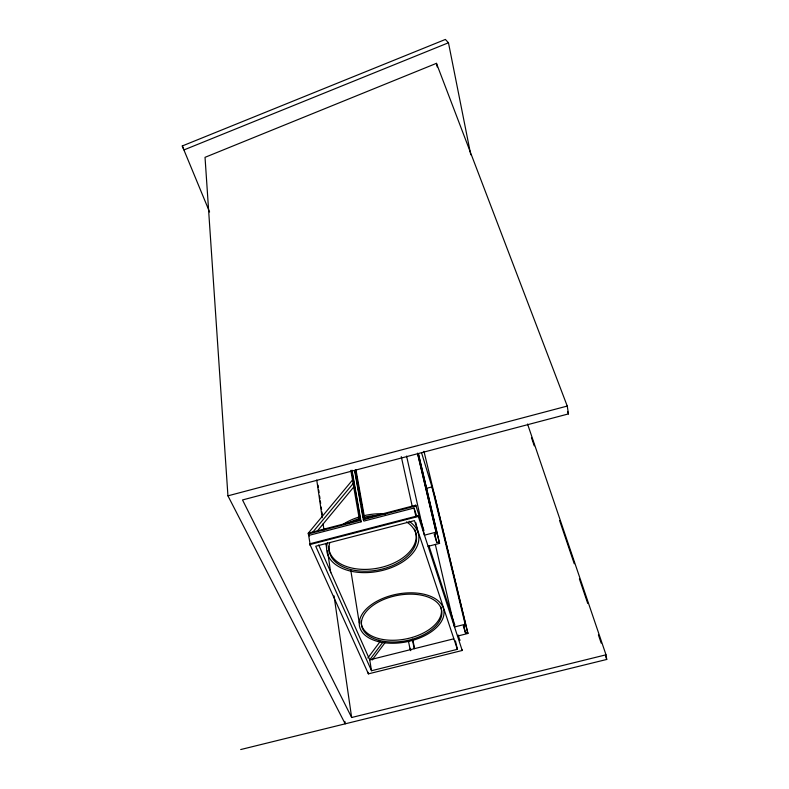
<?xml version="1.0" encoding="UTF-8"?>
<svg xmlns="http://www.w3.org/2000/svg" width="789" height="789" viewBox="0 0 789 789"><rect width="100%" height="100%" fill="white"/><g stroke="black" fill="none" stroke-linecap="round" stroke-linejoin="round"><path stroke-width="1.18" d="M382.872 642.226L369.725 659.851L371.52 670.739L457.383 649.327L455.45 640.934M372.122 660.018L385.229 642.414M367.871 657.947L380.19 641.467M312.908 531.993L353.117 483.539L353.857 485.472M317.306 531.027L354.222 486.438M352.505 480.018L308.272 533.196L310.304 545.268L309.663 543.848L418.081 515.71L462.216 650.481L368.414 673.865L309.663 543.848M209.578 211.985L182.269 145.965L445.371 39.45L448.468 42.764L470.757 154.762M448.468 42.764L184.015 149.9L182.269 145.965M527.555 424.038L606.011 654.811L351.647 717.507L242.519 499.95L568.465 413.909L567.252 406.069L436.465 63.337L205.032 157.327L227.942 495.837L345.197 723.829L344.862 721.393M227.942 495.837L567.252 406.069M426.05 488.44L431.948 486.892L465.421 625.47L463.311 626.002L465.49 632.857L467.581 632.334L467.936 633.468L457.492 636.082M423.93 530.514L415.734 505.216L364.133 518.649L355.514 470.392M308.371 533.956L360.524 520.375L361.086 521.815L309.002 535.366M354.577 470.431L363.334 519.645L415.902 505.956L415.734 505.216M416.72 516.203L414.028 508.037L363.887 521.085L363.334 519.645M309.771 544.617L418.249 516.47L418.081 515.71M428.052 546.343L439.581 543.374L439.148 541.994L436.84 542.585L434.177 534.183L436.504 533.581L436.061 532.171L424.393 535.179L406.572 456.072M453.734 638.824L369.725 659.851L318.677 544.962M240.704 749.55L606.731 659.456L606.011 654.811M367.812 672.08L368.414 673.865M309.544 536.027L308.272 533.196L359.459 519.872L350.819 470.362M371.52 670.739L315.718 546.235L414.472 520.622L457.383 649.327M567.597 411.611L568.465 413.909M531.48 437.678L534.252 445.844M559.598 520.553L574.254 563.74M579.402 578.909L587.726 603.427M598.417 634.938L601.188 643.114M605.548 655.955L606.731 659.456M428.9 545.712L454.888 625.223M458.162 635.027L459.859 640.421L459.691 639.701M465.421 625.47L465.056 624.316L454.503 626.969L435.311 544.4M421.592 452.866L434.847 496.409L467.581 632.334M423.959 451.308L467.936 633.468M463.774 625.697L465.49 632.857M418.426 453.764L439.581 543.374M418.278 453.547L439.148 541.994M417.628 453.428L436.504 533.581M417.47 453.202L436.061 532.171M462.048 649.751L462.216 650.481M434.877 534.212L436.84 542.585M414.028 508.037L415.951 516.706M401.276 456.644L412.144 505.917M415.862 522.732L417.983 532.348M436.465 63.337L437.224 66.957M412.894 640.086L414.57 648.479M412.302 639.12L414.215 648.716M410.29 648.272L410.763 650.678M408.505 641.299L410.152 649.732M355.947 469.682L364.814 519.123M354.912 470.678L360.898 504.289M361.323 506.686L363.246 517.485M352.012 470.185L361.086 521.815M351.884 471.141L360.524 520.375M351.914 473.272L352.338 475.678M350.849 570.615L359.261 622.886M318.036 485.156L318.381 487.592M318.736 490.028L319.091 492.454M319.614 496.103L319.969 498.54M320.324 500.976L320.669 503.402M321.202 507.061L321.557 509.487M321.902 511.923L322.257 514.359M327.534 550.85L330.709 572.745M334.053 595.863L351.647 717.507M316.754 480.008L322.208 517.771M323.086 523.866L323.963 529.952M325.896 543.355L326.597 548.227M406.503 521.894A44.263 27.26 -10.4 0 1 383.553 568.741A44.263 27.26 -10.4 0 1 329.772 542.763M348.393 523.107A44.263 27.26 -10.4 0 1 359.311 518.56M363.847 517.298A44.263 27.26 -10.4 0 1 379.095 515.296M409.146 521.253A46.62 28.71 -10.4 0 1 383.474 570.181A46.62 28.71 -10.4 0 1 327.455 542.704M343.402 524.093A46.62 28.71 -10.4 0 1 359.764 516.805M364.35 515.602A46.62 28.71 -10.4 0 1 385.515 513.876M414.531 529.202A44.204 27.27 -10.4 0 1 378.326 568.06A44.204 27.27 -10.4 0 1 328.678 546.166M440.795 606.938A40.683 23.098 -10.9 0 1 404.491 639.218A40.683 23.098 -10.9 0 1 361.115 620.864M378.917 640.313A40.742 23.088 -10.9 0 0 441.771 614.73A40.742 23.088 -10.9 0 0 384.233 599.275A40.742 23.088 -10.9 0 0 378.917 640.313M377.645 641.427A42.902 24.311 -10.9 0 0 443.882 614.523A42.902 24.311 -10.9 0 0 383.355 598.19A42.902 24.311 -10.9 0 0 377.645 641.427"/></g></svg>
